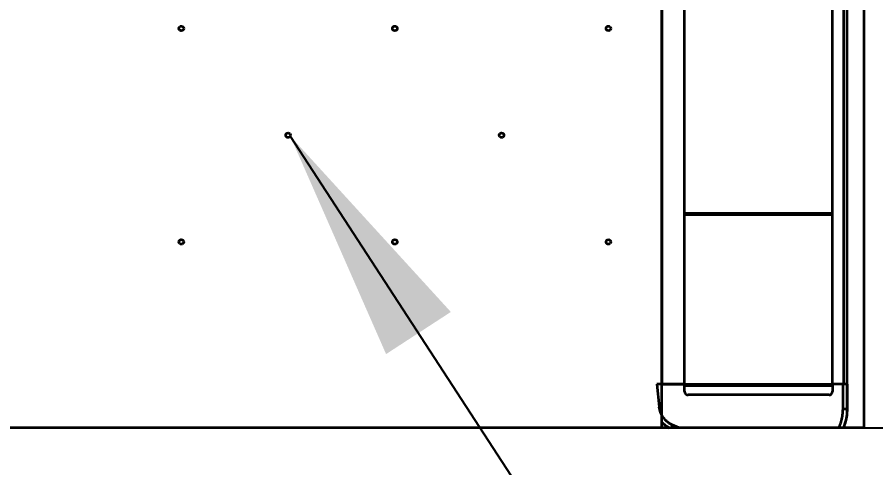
# Model space of a CAD drawing. Header units: millimetres. Extents: x 0 to 420, y 0 to 297.
# Drawn here: x 314.57 to 326.64, y 128.02 to 134.35 of the extents above; entities that cross this region are included whole.
import ezdxf

# ---------------------------------------------------------------- set-up
doc = ezdxf.new("R2010")
doc.units = ezdxf.units.MM
doc.layers.add('尺寸线层', color=150, linetype='Continuous')
doc.styles.add('SLDTEXTSTYLE2', font='TXT', dxfattribs={"width": 0.7})
doc.dimstyles.new('SLDDIMSTYLE0', dxfattribs={"dimtxt": 3.5, "dimasz": 3.302, "dimexe": 0, "dimexo": 0.0625, "dimgap": 0.875, "dimtad": 1, "dimdec": 1, "dimlfac": 100, "dimrnd": 1e-09, "dimzin": 12, "dimdsep": 46, "dimtxsty": 'SLDTEXTSTYLE2', "dimsah": 1, "dimcen": 0.09, "dimadec": 0, "dimazin": 3, "dimtfac": 1, "dimtdec": 3, "dimtofl": 0, "dimtmove": 0, "dimatfit": 3, "dimfxl": 0, "dimfrac": 2, "dimtolj": 1, "dimtzin": 12, "dimarcsym": 0})
doc.dimstyles.new('SLDDIMSTYLE2', dxfattribs={"dimtxt": 0.18, "dimasz": 3.302, "dimexe": 0, "dimexo": 0.0625, "dimgap": 0, "dimtad": 0, "dimtih": 1, "dimtoh": 1, "dimdec": 0, "dimrnd": 1e-09, "dimzin": 0, "dimdsep": 46, "dimtxsty": 'Standard', "dimsah": 1, "dimcen": 0.09, "dimadec": 0, "dimazin": 0, "dimtfac": 3.302, "dimtdec": 0, "dimtofl": 0, "dimtmove": 0, "dimatfit": 3, "dimfxl": 0, "dimfrac": 2, "dimtolj": 1, "dimtzin": 0, "dimarcsym": 0})

# ---------------------------------------------------------------- blocks, each defined once
blk = doc.blocks.new('_D')
at = {"layer": '尺寸线层'}
for p, q in [((291.943, 202.641), (364.688, 202.641)), ((363.688, 202.641), (363.688, 128.58)), ((326.117, 128.58), (364.688, 128.58))]:
    blk.add_line(p, q, dxfattribs=at)
for points in [[(363.688, 202.641), (363.18, 199.339), (364.196, 199.339)], [(363.688, 128.58), (364.196, 131.882), (363.18, 131.882)]]:
    blk.add_solid(points, dxfattribs=at)
at = {"layer": '尺寸线层', "insert": (359.176, 158.538), "char_height": 3.5, "attachment_point": 1, "rotation": 90, "style": 'SLDTEXTSTYLE2'}
blk.add_mtext('7406.11', dxfattribs=at)

msp = doc.modelspace()

# ---------------------------------------------------------------- linework, layer by layer
at = {"color": 7, "linetype": 'Continuous', "lineweight": 35}
for p, q in [((326.0289, 129.1922), (326.0289, 138.9837)), ((326.181, 138.9837), (326.181, 129.1922)), ((326.2282, 138.9837), (326.2282, 129.1922)), ((326.467, 138.9837), (326.467, 128.5802)), ((323.6289, 138.9185), (323.6289, 129.1922)), ((323.6289, 128.5802), (323.6289, 138.9185)), ((323.9489, 129.1922), (323.9489, 138.9185)), ((326.0186, 131.5932), (323.9489, 131.5932)), ((326.0186, 131.5732), (323.9489, 131.5732)), ((326.0186, 131.5932), (326.0186, 131.5732)), ((323.5603, 129.1922), (323.5938, 128.873)), ((323.9489, 129.1922), (323.5603, 129.1922)), ((323.6289, 129.1922), (323.9489, 129.1922)), ((323.9489, 129.0922), (323.9489, 129.1922)), ((326.0186, 129.1882), (323.9489, 129.1882)), ((326.0186, 129.1682), (323.9489, 129.1682)), ((326.0186, 129.1882), (326.0186, 129.1682)), ((326.181, 129.1922), (326.0289, 129.1922)), ((326.0289, 129.1922), (326.0289, 129.0922)), ((326.176, 129.1922), (326.0289, 129.1922)), ((326.176, 128.8422), (326.176, 129.1922)), ((326.2224, 129.1922), (326.181, 129.1922)), ((326.2224, 129.1922), (326.2327, 129.1922)), ((326.2327, 129.1922), (326.2349, 129.1922)), ((326.2327, 128.8422), (326.2327, 129.1922)), ((326.2327, 129.1922), (326.237, 129.1922)), ((326.237, 128.8422), (326.237, 129.1922)), ((325.9789, 129.0422), (323.9989, 129.0422)), ((326.237, 128.8422), (326.2327, 128.8422)), ((323.8745, 128.5802), (323.775, 128.6232)), ((323.6289, 128.5802), (310.317, 128.5802)), ((323.7046, 128.5802), (323.7046, 128.5918)), ((323.7245, 128.5802), (323.7046, 128.5802)), ((323.7337, 128.5802), (323.7245, 128.5802)), ((326.1167, 128.5802), (323.8745, 128.5802)), ((326.1836, 128.5802), (326.1789, 128.5802)), ((326.467, 128.5802), (326.1836, 128.5802))]:
    msp.add_line(p, q, dxfattribs=at)
for centre in [(316.8789, 134.1922), (319.8789, 134.1922), (322.8789, 134.1922), (318.3789, 132.6922), (321.3789, 132.6922), (316.8789, 131.1922), (319.8789, 131.1922), (322.8789, 131.1922)]:
    msp.add_circle(centre, 0.0332, dxfattribs=at)
for centre, radius, start, end in [((323.9989, 129.0922), 0.05, 180, 270), ((325.9789, 129.0922), 0.05, 270, 0), ((325.567, 128.8422), 0.6699, 336.9705, 0), ((323.901, 128.9052), 0.3699, 237.9222, 241.49169)]:
    msp.add_arc(centre, radius, start, end, dxfattribs=at)
for points, knots in [([(323.775, 128.6232), (323.7629, 128.6292), (323.7387, 128.6411), (323.7059, 128.6647), (323.6762, 128.6922), (323.6504, 128.7233), (323.6287, 128.7575), (323.6119, 128.7943), (323.5996, 128.8329), (323.5957, 128.8596), (323.5938, 128.873)], [0, 0, 0, 0, 0.1248886, 0.2499091, 0.3748202, 0.4996418, 0.6245195, 0.7496967, 0.8751083, 1, 1, 1, 1]), ([(326.1167, 128.5802), (326.121, 128.5896), (326.1364, 128.6233), (326.1566, 128.6838), (326.1729, 128.7623), (326.1749, 128.8156), (326.176, 128.8422)], [0, 0, 0, 0, 0.1153028, 0.4102246, 0.7051259, 1, 1, 1, 1]), ([(326.2327, 128.8422), (326.2316, 128.8131), (326.2294, 128.7549), (326.2116, 128.6691), (326.1922, 128.6114), (326.1799, 128.5824), (326.1789, 128.5802)], [0, 0, 0, 0, 0.3241455, 0.6484908, 0.972745, 1, 1, 1, 1]), ([(323.7337, 128.5802), (323.723, 128.586), (323.7014, 128.5979), (323.6687, 128.6222), (323.6439, 128.6435), (323.6313, 128.659), (323.6289, 128.662)], [0, 0, 0, 0, 0.2732305, 0.5516315, 0.9132184, 1, 1, 1, 1]), ([(323.775, 128.6232), (323.7729, 128.6186), (323.7688, 128.6094), (323.7618, 128.5937), (323.758, 128.5853), (323.7557, 128.5802)], [0, 0, 0, 0, 0.2806514, 0.561138, 1, 1, 1, 1]), ([(323.7046, 128.5802), (323.6943, 128.5802), (323.6738, 128.5802), (323.649, 128.5802), (323.6361, 128.5802), (323.6306, 128.5802)], [0, 0, 0, 0, 0.3662179, 0.7325467, 1, 1, 1, 1]), ([(323.7557, 128.5802), (323.7495, 128.5802), (323.7412, 128.5802), (323.7352, 128.5802), (323.7337, 128.5802)], [0, 0, 0, 0, 0.757495, 1, 1, 1, 1]), ([(323.8745, 128.5802), (323.8547, 128.5802), (323.8245, 128.5802), (323.7845, 128.5802), (323.7654, 128.5802), (323.7557, 128.5802)], [0, 0, 0, 0, 0.4887119, 0.7417506, 1, 1, 1, 1]), ([(326.1789, 128.5802), (326.1759, 128.5802), (326.1698, 128.5802), (326.1535, 128.5802), (326.1352, 128.5802), (326.1224, 128.5802), (326.1167, 128.5802)], [0, 0, 0, 0, 0.2555936, 0.5103758, 0.7833343, 1, 1, 1, 1])]:
    msp.add_open_spline(points, degree=3, knots=knots, dxfattribs=at)
msp.add_open_spline([(326.2327, 128.8422), (326.2301, 128.8422), (326.225, 128.8422), (326.2113, 128.8422), (326.1945, 128.8422), (326.1822, 128.8422), (326.176, 128.8422)], degree=3, dxfattribs=at)

# ---------------------------------------------------------------- dimensions: what is measured, and where the dimension line sits
at = {"layer": '尺寸线层'}
dim = msp.add_linear_dim(base=(363.6876, 128.5802), p1=(291.9431, 202.6412), p2=(326.1167, 128.5802), angle=90, dimstyle='SLDDIMSTYLE0', dxfattribs=at)
dim.commit()
dim.dimension.update_dxf_attribs({"geometry": '_D', "text_midpoint": (363.6876, 163.9067), "dimtype": 160})

# ---------------------------------------------------------------- leaders
msp.add_leader([(318.4096, 132.6797), (332.72, 110.6927)], dimstyle='SLDDIMSTYLE2', dxfattribs=at)

doc.saveas('drawing.dxf')
